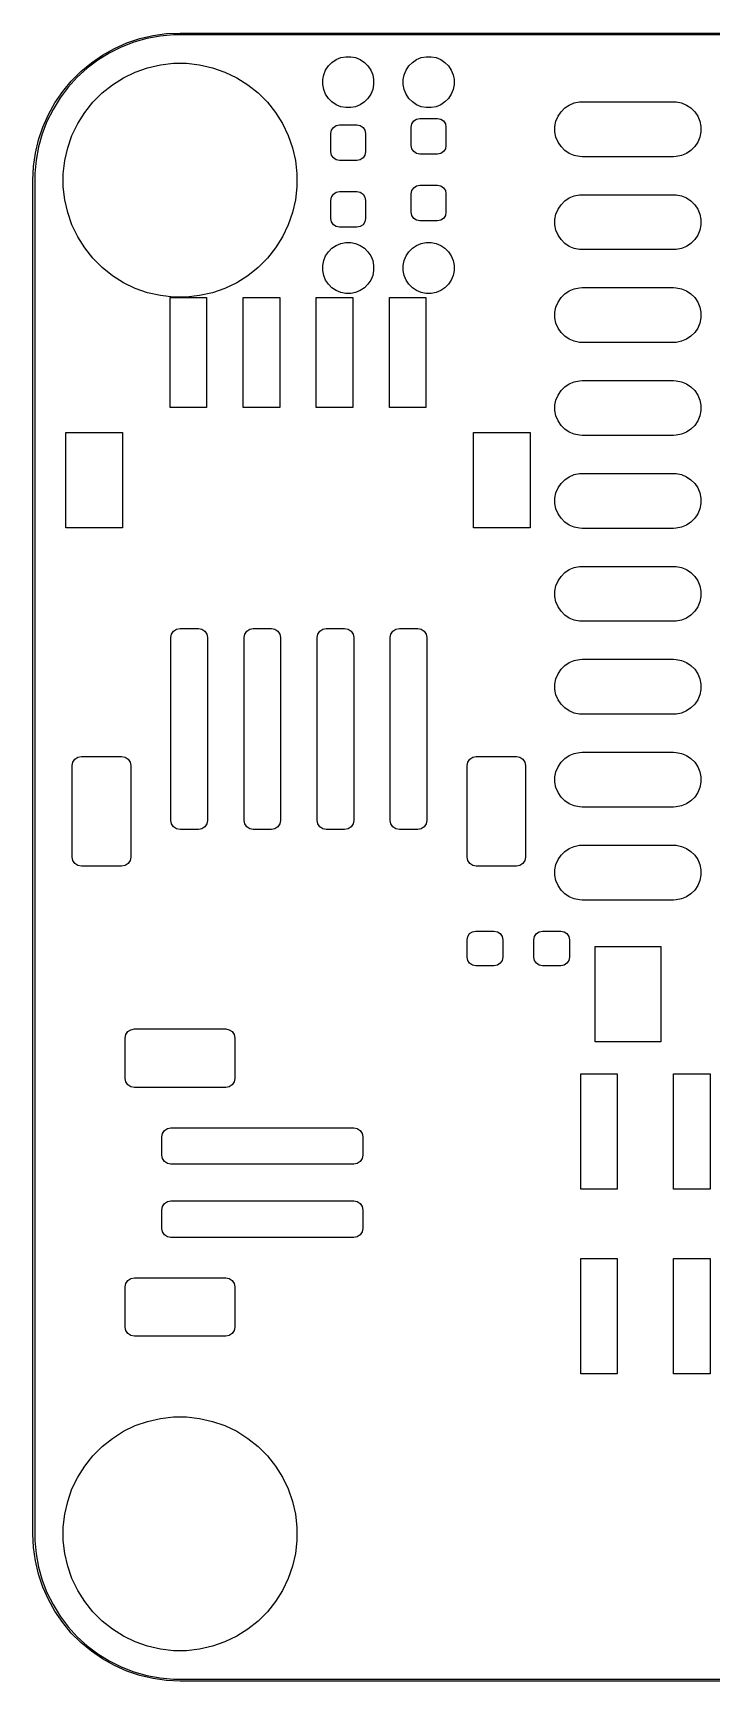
# Model space of a CAD drawing. Header units: inches. Extents: x 0.47 to 2.28, y -2.25 to -0.47.
# Drawn here: x 0.471 to 1.202, y -2.245 to -0.471 of the extents above; entities that cross this region are included whole.
import ezdxf

# ---------------------------------------------------------------- set-up
doc = ezdxf.new("R2010")
doc.units = ezdxf.units.IN
doc.header["$MEASUREMENT"] = 0
doc.layers.add('F.Mask', color=201, linetype='CONTINUOUS', true_color=0xd864ff)

msp = doc.modelspace()

# ---------------------------------------------------------------- linework, layer by layer
at = {"layer": 'F.Mask', "linetype": 'CONTINUOUS'}
for p, q in [((0.5727, -0.4822), (0.5866, -0.4775)), ((0.5941, -0.4774), (0.5801, -0.4814)), ((0.5866, -0.4775), (0.6008, -0.4742)), ((0.6083, -0.4748), (0.5941, -0.4774)), ((0.6008, -0.4742), (0.6153, -0.4721)), ((0.6227, -0.4734), (0.6083, -0.4748)), ((0.6153, -0.4721), (0.6299, -0.4715)), ((0.6299, -0.4734), (0.6227, -0.4734)), ((0.6299, -0.4715), (2.126, -0.4715)), ((2.126, -0.4734), (0.6299, -0.4734)), ((0.5344, -0.5035), (0.5465, -0.4952)), ((0.5537, -0.4931), (0.5414, -0.5007)), ((0.5465, -0.4952), (0.5593, -0.4881)), ((0.5666, -0.4866), (0.5537, -0.4931)), ((0.5593, -0.4881), (0.5727, -0.4822)), ((0.5801, -0.4814), (0.5666, -0.4866)), ((0.5128, -0.5232), (0.5232, -0.5128)), ((0.5298, -0.5094), (0.5191, -0.5191)), ((0.5232, -0.5128), (0.5344, -0.5035)), ((0.5414, -0.5007), (0.5298, -0.5094)), ((0.569, -0.5197), (0.5817, -0.5135)), ((0.5817, -0.5135), (0.595, -0.5089)), ((0.595, -0.5089), (0.6088, -0.5057)), ((0.6088, -0.5057), (0.6229, -0.5041)), ((0.6229, -0.5041), (0.637, -0.5041)), ((0.637, -0.5041), (0.651, -0.5057)), ((0.651, -0.5057), (0.6648, -0.5089)), ((0.6648, -0.5089), (0.6781, -0.5135)), ((0.6781, -0.5135), (0.6909, -0.5197)), ((0.7847, -0.5164), (0.7867, -0.5114)), ((0.7867, -0.5114), (0.7897, -0.5069)), ((0.7897, -0.5069), (0.7935, -0.5031)), ((0.7935, -0.5031), (0.798, -0.5001)), ((0.798, -0.5001), (0.803, -0.498)), ((0.803, -0.498), (0.8083, -0.497)), ((0.8083, -0.497), (0.8137, -0.497)), ((0.8137, -0.497), (0.819, -0.498)), ((0.819, -0.498), (0.824, -0.5001)), ((0.824, -0.5001), (0.8285, -0.5031)), ((0.8285, -0.5031), (0.8323, -0.5069)), ((0.8323, -0.5069), (0.8353, -0.5114)), ((0.8353, -0.5114), (0.8374, -0.5164)), ((0.8713, -0.5164), (0.8733, -0.5114)), ((0.8733, -0.5114), (0.8763, -0.5069)), ((0.8763, -0.5069), (0.8802, -0.5031)), ((0.8802, -0.5031), (0.8846, -0.5001)), ((0.8846, -0.5001), (0.8896, -0.498)), ((0.8896, -0.498), (0.8949, -0.497)), ((0.8949, -0.497), (0.9003, -0.497)), ((0.9003, -0.497), (0.9056, -0.498)), ((0.9056, -0.498), (0.9106, -0.5001)), ((0.9106, -0.5001), (0.9151, -0.5031)), ((0.9151, -0.5031), (0.9189, -0.5069)), ((0.9189, -0.5069), (0.9219, -0.5114)), ((0.9219, -0.5114), (0.924, -0.5164)), ((0.5094, -0.5298), (0.5007, -0.5414)), ((0.5035, -0.5344), (0.5128, -0.5232)), ((0.5191, -0.5191), (0.5094, -0.5298)), ((0.546, -0.536), (0.557, -0.5272)), ((0.557, -0.5272), (0.569, -0.5197)), ((0.6909, -0.5197), (0.7028, -0.5272)), ((0.7028, -0.5272), (0.7139, -0.536)), ((0.7836, -0.5217), (0.7847, -0.5164)), ((0.7836, -0.5271), (0.7836, -0.5217)), ((0.7847, -0.5324), (0.7836, -0.5271)), ((0.8374, -0.5164), (0.8384, -0.5217)), ((0.8384, -0.5271), (0.8374, -0.5324)), ((0.8384, -0.5217), (0.8384, -0.5271)), ((0.8702, -0.5217), (0.8713, -0.5164)), ((0.8702, -0.5271), (0.8702, -0.5217)), ((0.8713, -0.5324), (0.8702, -0.5271)), ((0.924, -0.5164), (0.9251, -0.5217)), ((0.9251, -0.5271), (0.924, -0.5324)), ((0.9251, -0.5217), (0.9251, -0.5271)), ((0.4881, -0.5593), (0.4952, -0.5465)), ((0.5007, -0.5414), (0.4931, -0.5537)), ((0.4952, -0.5465), (0.5035, -0.5344)), ((0.5272, -0.557), (0.536, -0.546)), ((0.536, -0.546), (0.546, -0.536)), ((0.7139, -0.536), (0.7239, -0.546)), ((0.7239, -0.546), (0.7327, -0.557)), ((0.7867, -0.5374), (0.7847, -0.5324)), ((0.7897, -0.5419), (0.7867, -0.5374)), ((0.7935, -0.5457), (0.7897, -0.5419)), ((0.798, -0.5487), (0.7935, -0.5457)), ((0.803, -0.5508), (0.798, -0.5487)), ((0.824, -0.5487), (0.819, -0.5508)), ((0.8285, -0.5457), (0.824, -0.5487)), ((0.8323, -0.5419), (0.8285, -0.5457)), ((0.8353, -0.5374), (0.8323, -0.5419)), ((0.8374, -0.5324), (0.8353, -0.5374)), ((0.8733, -0.5374), (0.8713, -0.5324)), ((0.8763, -0.5419), (0.8733, -0.5374)), ((0.8802, -0.5457), (0.8763, -0.5419)), ((0.8846, -0.5487), (0.8802, -0.5457)), ((0.8896, -0.5508), (0.8846, -0.5487)), ((0.9106, -0.5487), (0.9056, -0.5508)), ((0.9151, -0.5457), (0.9106, -0.5487)), ((0.9189, -0.5419), (0.9151, -0.5457)), ((0.9219, -0.5374), (0.9189, -0.5419)), ((0.924, -0.5324), (0.9219, -0.5374)), ((1.0443, -0.5522), (1.0491, -0.549)), ((1.0491, -0.549), (1.0544, -0.5468)), ((1.0544, -0.5468), (1.0601, -0.5457)), ((1.0601, -0.5457), (1.063, -0.5455)), ((1.063, -0.5455), (1.1614, -0.5455)), ((1.1614, -0.5455), (1.1643, -0.5457)), ((1.1643, -0.5457), (1.17, -0.5468)), ((1.17, -0.5468), (1.1753, -0.549)), ((1.1753, -0.549), (1.1801, -0.5522)), ((0.4866, -0.5666), (0.4814, -0.5801)), ((0.4822, -0.5727), (0.4881, -0.5593)), ((0.4931, -0.5537), (0.4866, -0.5666)), ((0.5197, -0.569), (0.5272, -0.557)), ((0.7327, -0.557), (0.7402, -0.569)), ((0.8083, -0.5518), (0.803, -0.5508)), ((0.8137, -0.5518), (0.8083, -0.5518)), ((0.819, -0.5508), (0.8137, -0.5518)), ((0.8796, -0.5693), (0.8817, -0.5662)), ((0.8817, -0.5662), (0.8847, -0.5642)), ((0.8847, -0.5642), (0.8883, -0.5635)), ((0.8883, -0.5635), (0.907, -0.5635)), ((0.8949, -0.5518), (0.8896, -0.5508)), ((0.9003, -0.5518), (0.8949, -0.5518)), ((0.9056, -0.5508), (0.9003, -0.5518)), ((0.907, -0.5635), (0.9106, -0.5642)), ((0.9106, -0.5642), (0.9136, -0.5662)), ((0.9136, -0.5662), (0.9156, -0.5693)), ((1.0336, -0.5721), (1.0347, -0.5665)), ((1.0347, -0.5665), (1.037, -0.5611)), ((1.037, -0.5611), (1.0402, -0.5563)), ((1.0402, -0.5563), (1.0443, -0.5522)), ((1.1801, -0.5522), (1.1842, -0.5563)), ((1.1842, -0.5563), (1.1875, -0.5611)), ((1.1875, -0.5611), (1.1897, -0.5665)), ((1.1897, -0.5665), (1.1908, -0.5721)), ((0.4814, -0.5801), (0.4774, -0.5941)), ((0.4775, -0.5866), (0.4822, -0.5727)), ((0.5089, -0.595), (0.5135, -0.5817)), ((0.5135, -0.5817), (0.5197, -0.569)), ((0.7402, -0.569), (0.7463, -0.5817)), ((0.7463, -0.5817), (0.751, -0.595)), ((0.7923, -0.5797), (0.793, -0.5761)), ((0.7923, -0.5994), (0.7923, -0.5797)), ((0.793, -0.5761), (0.7951, -0.5731)), ((0.7951, -0.5731), (0.7981, -0.5711)), ((0.7981, -0.5711), (0.8017, -0.5704)), ((0.8017, -0.5704), (0.8204, -0.5704)), ((0.8204, -0.5704), (0.824, -0.5711)), ((0.824, -0.5711), (0.827, -0.5731)), ((0.827, -0.5731), (0.829, -0.5761)), ((0.829, -0.5761), (0.8297, -0.5797)), ((0.8297, -0.5797), (0.8297, -0.5994)), ((0.8789, -0.5728), (0.8796, -0.5693)), ((0.8789, -0.5925), (0.8789, -0.5728)), ((0.9156, -0.5693), (0.9163, -0.5728)), ((0.9163, -0.5728), (0.9163, -0.5925)), ((1.0336, -0.5779), (1.0336, -0.5721)), ((1.0347, -0.5836), (1.0336, -0.5779)), ((1.037, -0.589), (1.0347, -0.5836)), ((1.1897, -0.5836), (1.1875, -0.589)), ((1.1908, -0.5779), (1.1897, -0.5836)), ((1.1908, -0.5721), (1.1908, -0.5779)), ((0.4721, -0.6153), (0.4742, -0.6008)), ((0.4742, -0.6008), (0.4775, -0.5866)), ((0.4774, -0.5941), (0.4748, -0.6083)), ((0.5057, -0.6088), (0.5089, -0.595)), ((0.751, -0.595), (0.7541, -0.6088)), ((0.793, -0.603), (0.7923, -0.5994)), ((0.7951, -0.606), (0.793, -0.603)), ((0.829, -0.603), (0.827, -0.606)), ((0.8297, -0.5994), (0.829, -0.603)), ((0.8796, -0.5961), (0.8789, -0.5925)), ((0.8817, -0.5991), (0.8796, -0.5961)), ((0.8847, -0.6012), (0.8817, -0.5991)), ((0.8883, -0.6019), (0.8847, -0.6012)), ((0.907, -0.6019), (0.8883, -0.6019)), ((0.9106, -0.6012), (0.907, -0.6019)), ((0.9136, -0.5991), (0.9106, -0.6012)), ((0.9156, -0.5961), (0.9136, -0.5991)), ((0.9163, -0.5925), (0.9156, -0.5961)), ((1.0402, -0.5938), (1.037, -0.589)), ((1.0443, -0.5979), (1.0402, -0.5938)), ((1.0491, -0.6011), (1.0443, -0.5979)), ((1.0544, -0.6033), (1.0491, -0.6011)), ((1.1753, -0.6011), (1.17, -0.6033)), ((1.1801, -0.5979), (1.1753, -0.6011)), ((1.1842, -0.5938), (1.1801, -0.5979)), ((1.1875, -0.589), (1.1842, -0.5938)), ((0.4715, -0.6299), (0.4721, -0.6153)), ((0.4748, -0.6083), (0.4734, -0.6227)), ((0.5041, -0.6229), (0.5057, -0.6088)), ((0.7541, -0.6088), (0.7557, -0.6229)), ((0.7981, -0.608), (0.7951, -0.606)), ((0.8017, -0.6088), (0.7981, -0.608)), ((0.8204, -0.6088), (0.8017, -0.6088)), ((0.824, -0.608), (0.8204, -0.6088)), ((0.827, -0.606), (0.824, -0.608)), ((1.0601, -0.6044), (1.0544, -0.6033)), ((1.063, -0.6046), (1.0601, -0.6044)), ((1.1614, -0.6046), (1.063, -0.6046)), ((1.1643, -0.6044), (1.1614, -0.6046)), ((1.17, -0.6033), (1.1643, -0.6044)), ((0.4715, -2.0866), (0.4715, -0.6299)), ((0.4734, -0.6227), (0.4734, -0.6299)), ((0.4734, -0.6299), (0.4734, -2.0866)), ((0.5041, -0.637), (0.5041, -0.6229)), ((0.5057, -0.651), (0.5041, -0.637)), ((0.7557, -0.637), (0.7541, -0.651)), ((0.7557, -0.6229), (0.7557, -0.637)), ((0.8796, -0.6411), (0.8817, -0.6381)), ((0.8817, -0.6381), (0.8847, -0.636)), ((0.8847, -0.636), (0.8883, -0.6353)), ((0.8883, -0.6353), (0.907, -0.6353)), ((0.907, -0.6353), (0.9106, -0.636)), ((0.9106, -0.636), (0.9136, -0.6381)), ((0.9136, -0.6381), (0.9156, -0.6411)), ((0.5089, -0.6648), (0.5057, -0.651)), ((0.7541, -0.651), (0.751, -0.6648)), ((0.7923, -0.6516), (0.793, -0.648)), ((0.7923, -0.6713), (0.7923, -0.6516)), ((0.793, -0.648), (0.7951, -0.645)), ((0.7951, -0.645), (0.7981, -0.6429)), ((0.7981, -0.6429), (0.8017, -0.6422)), ((0.8017, -0.6422), (0.8204, -0.6422)), ((0.8204, -0.6422), (0.824, -0.6429)), ((0.824, -0.6429), (0.827, -0.645)), ((0.827, -0.645), (0.829, -0.648)), ((0.829, -0.648), (0.8297, -0.6516)), ((0.8297, -0.6516), (0.8297, -0.6713)), ((0.8789, -0.6447), (0.8796, -0.6411)), ((0.8789, -0.6644), (0.8789, -0.6447)), ((0.9156, -0.6411), (0.9163, -0.6447)), ((0.9163, -0.6447), (0.9163, -0.6644)), ((1.0402, -0.6563), (1.0443, -0.6522)), ((1.0443, -0.6522), (1.0491, -0.649)), ((1.0491, -0.649), (1.0544, -0.6468)), ((1.0544, -0.6468), (1.0601, -0.6457)), ((1.0601, -0.6457), (1.063, -0.6455)), ((1.063, -0.6455), (1.1614, -0.6455)), ((1.1614, -0.6455), (1.1643, -0.6457)), ((1.1643, -0.6457), (1.17, -0.6468)), ((1.17, -0.6468), (1.1753, -0.649)), ((1.1753, -0.649), (1.1801, -0.6522)), ((1.1801, -0.6522), (1.1842, -0.6563)), ((0.5135, -0.6781), (0.5089, -0.6648)), ((0.751, -0.6648), (0.7463, -0.6781)), ((0.793, -0.6748), (0.7923, -0.6713)), ((0.8297, -0.6713), (0.829, -0.6748)), ((0.8796, -0.6679), (0.8789, -0.6644)), ((0.8817, -0.671), (0.8796, -0.6679)), ((0.8847, -0.673), (0.8817, -0.671)), ((0.8883, -0.6737), (0.8847, -0.673)), ((0.907, -0.6737), (0.8883, -0.6737)), ((0.9106, -0.673), (0.907, -0.6737)), ((0.9136, -0.671), (0.9106, -0.673)), ((0.9156, -0.6679), (0.9136, -0.671)), ((0.9163, -0.6644), (0.9156, -0.6679)), ((1.0336, -0.6721), (1.0347, -0.6665)), ((1.0336, -0.6779), (1.0336, -0.6721)), ((1.0347, -0.6665), (1.037, -0.6611)), ((1.037, -0.6611), (1.0402, -0.6563)), ((1.1842, -0.6563), (1.1875, -0.6611)), ((1.1875, -0.6611), (1.1897, -0.6665)), ((1.1897, -0.6665), (1.1908, -0.6721)), ((1.1908, -0.6721), (1.1908, -0.6779)), ((0.5197, -0.6909), (0.5135, -0.6781)), ((0.5272, -0.7028), (0.5197, -0.6909)), ((0.7402, -0.6909), (0.7327, -0.7028)), ((0.7463, -0.6781), (0.7402, -0.6909)), ((0.7951, -0.6779), (0.793, -0.6748)), ((0.7981, -0.6799), (0.7951, -0.6779)), ((0.8017, -0.6806), (0.7981, -0.6799)), ((0.8204, -0.6806), (0.8017, -0.6806)), ((0.824, -0.6799), (0.8204, -0.6806)), ((0.827, -0.6779), (0.824, -0.6799)), ((0.829, -0.6748), (0.827, -0.6779)), ((1.0347, -0.6836), (1.0336, -0.6779)), ((1.037, -0.689), (1.0347, -0.6836)), ((1.0402, -0.6938), (1.037, -0.689)), ((1.1875, -0.689), (1.1842, -0.6938)), ((1.1897, -0.6836), (1.1875, -0.689)), ((1.1908, -0.6779), (1.1897, -0.6836)), ((0.536, -0.7139), (0.5272, -0.7028)), ((0.7327, -0.7028), (0.7239, -0.7139)), ((0.7867, -0.7114), (0.7897, -0.7069)), ((0.7897, -0.7069), (0.7935, -0.7031)), ((0.7935, -0.7031), (0.798, -0.7001)), ((0.798, -0.7001), (0.803, -0.698)), ((0.803, -0.698), (0.8083, -0.697)), ((0.8083, -0.697), (0.8137, -0.697)), ((0.8137, -0.697), (0.819, -0.698)), ((0.819, -0.698), (0.824, -0.7001)), ((0.824, -0.7001), (0.8285, -0.7031)), ((0.8285, -0.7031), (0.8323, -0.7069)), ((0.8323, -0.7069), (0.8353, -0.7114)), ((0.8733, -0.7114), (0.8763, -0.7069)), ((0.8763, -0.7069), (0.8802, -0.7031)), ((0.8802, -0.7031), (0.8846, -0.7001)), ((0.8846, -0.7001), (0.8896, -0.698)), ((0.8896, -0.698), (0.8949, -0.697)), ((0.8949, -0.697), (0.9003, -0.697)), ((0.9003, -0.697), (0.9056, -0.698)), ((0.9056, -0.698), (0.9106, -0.7001)), ((0.9106, -0.7001), (0.9151, -0.7031)), ((0.9151, -0.7031), (0.9189, -0.7069)), ((0.9189, -0.7069), (0.9219, -0.7114)), ((1.0443, -0.6979), (1.0402, -0.6938)), ((1.0491, -0.7011), (1.0443, -0.6979)), ((1.0544, -0.7033), (1.0491, -0.7011)), ((1.0601, -0.7044), (1.0544, -0.7033)), ((1.063, -0.7046), (1.0601, -0.7044)), ((1.1614, -0.7046), (1.063, -0.7046)), ((1.1643, -0.7044), (1.1614, -0.7046)), ((1.17, -0.7033), (1.1643, -0.7044)), ((1.1753, -0.7011), (1.17, -0.7033)), ((1.1801, -0.6979), (1.1753, -0.7011)), ((1.1842, -0.6938), (1.1801, -0.6979)), ((0.546, -0.7239), (0.536, -0.7139)), ((0.557, -0.7327), (0.546, -0.7239)), ((0.7139, -0.7239), (0.7028, -0.7327)), ((0.7239, -0.7139), (0.7139, -0.7239)), ((0.7836, -0.7217), (0.7847, -0.7164)), ((0.7836, -0.7271), (0.7836, -0.7217)), ((0.7847, -0.7324), (0.7836, -0.7271)), ((0.7847, -0.7164), (0.7867, -0.7114)), ((0.8353, -0.7114), (0.8374, -0.7164)), ((0.8374, -0.7164), (0.8384, -0.7217)), ((0.8384, -0.7271), (0.8374, -0.7324)), ((0.8384, -0.7217), (0.8384, -0.7271)), ((0.8702, -0.7217), (0.8713, -0.7164)), ((0.8702, -0.7271), (0.8702, -0.7217)), ((0.8713, -0.7324), (0.8702, -0.7271)), ((0.8713, -0.7164), (0.8733, -0.7114)), ((0.9219, -0.7114), (0.924, -0.7164)), ((0.924, -0.7164), (0.9251, -0.7217)), ((0.9251, -0.7271), (0.924, -0.7324)), ((0.9251, -0.7217), (0.9251, -0.7271)), ((0.569, -0.7402), (0.557, -0.7327)), ((0.5817, -0.7463), (0.569, -0.7402)), ((0.6909, -0.7402), (0.6781, -0.7463)), ((0.7028, -0.7327), (0.6909, -0.7402)), ((0.7867, -0.7374), (0.7847, -0.7324)), ((0.7897, -0.7419), (0.7867, -0.7374)), ((0.7935, -0.7457), (0.7897, -0.7419)), ((0.8323, -0.7419), (0.8285, -0.7457)), ((0.8353, -0.7374), (0.8323, -0.7419)), ((0.8374, -0.7324), (0.8353, -0.7374)), ((0.8733, -0.7374), (0.8713, -0.7324)), ((0.8763, -0.7419), (0.8733, -0.7374)), ((0.8802, -0.7457), (0.8763, -0.7419)), ((0.9189, -0.7419), (0.9151, -0.7457)), ((0.9219, -0.7374), (0.9189, -0.7419)), ((0.924, -0.7324), (0.9219, -0.7374)), ((0.595, -0.751), (0.5817, -0.7463)), ((0.6088, -0.7541), (0.595, -0.751)), ((0.6229, -0.7557), (0.6088, -0.7541)), ((0.6191, -0.8744), (0.6191, -0.7563)), ((0.6191, -0.7563), (0.6585, -0.7563)), ((0.637, -0.7557), (0.6229, -0.7557)), ((0.651, -0.7541), (0.637, -0.7557)), ((0.6648, -0.751), (0.651, -0.7541)), ((0.6585, -0.7563), (0.6585, -0.8744)), ((0.6781, -0.7463), (0.6648, -0.751)), ((0.6978, -0.8744), (0.6978, -0.7563)), ((0.6978, -0.7563), (0.7372, -0.7563)), ((0.7372, -0.7563), (0.7372, -0.8744)), ((0.7766, -0.8744), (0.7766, -0.7563)), ((0.7766, -0.7563), (0.8159, -0.7563)), ((0.798, -0.7487), (0.7935, -0.7457)), ((0.803, -0.7508), (0.798, -0.7487)), ((0.8083, -0.7518), (0.803, -0.7508)), ((0.8137, -0.7518), (0.8083, -0.7518)), ((0.819, -0.7508), (0.8137, -0.7518)), ((0.8159, -0.7563), (0.8159, -0.8744)), ((0.824, -0.7487), (0.819, -0.7508)), ((0.8285, -0.7457), (0.824, -0.7487)), ((0.8553, -0.8744), (0.8553, -0.7563)), ((0.8553, -0.7563), (0.8947, -0.7563)), ((0.8846, -0.7487), (0.8802, -0.7457)), ((0.8896, -0.7508), (0.8846, -0.7487)), ((0.8949, -0.7518), (0.8896, -0.7508)), ((0.8947, -0.7563), (0.8947, -0.8744)), ((0.9003, -0.7518), (0.8949, -0.7518)), ((0.9056, -0.7508), (0.9003, -0.7518)), ((0.9106, -0.7487), (0.9056, -0.7508)), ((0.9151, -0.7457), (0.9106, -0.7487)), ((1.0347, -0.7665), (1.037, -0.7611)), ((1.037, -0.7611), (1.0402, -0.7563)), ((1.0402, -0.7563), (1.0443, -0.7522)), ((1.0443, -0.7522), (1.0491, -0.749)), ((1.0491, -0.749), (1.0544, -0.7468)), ((1.0544, -0.7468), (1.0601, -0.7457)), ((1.0601, -0.7457), (1.063, -0.7455)), ((1.063, -0.7455), (1.1614, -0.7455)), ((1.1614, -0.7455), (1.1643, -0.7457)), ((1.1643, -0.7457), (1.17, -0.7468)), ((1.17, -0.7468), (1.1753, -0.749)), ((1.1753, -0.749), (1.1801, -0.7522)), ((1.1801, -0.7522), (1.1842, -0.7563)), ((1.1842, -0.7563), (1.1875, -0.7611)), ((1.1875, -0.7611), (1.1897, -0.7665)), ((1.0336, -0.7721), (1.0347, -0.7665)), ((1.0336, -0.7779), (1.0336, -0.7721)), ((1.0347, -0.7836), (1.0336, -0.7779)), ((1.1897, -0.7665), (1.1908, -0.7721)), ((1.1908, -0.7779), (1.1897, -0.7836)), ((1.1908, -0.7721), (1.1908, -0.7779)), ((1.037, -0.789), (1.0347, -0.7836)), ((1.0402, -0.7938), (1.037, -0.789)), ((1.0443, -0.7979), (1.0402, -0.7938)), ((1.0491, -0.8011), (1.0443, -0.7979)), ((1.1801, -0.7979), (1.1753, -0.8011)), ((1.1842, -0.7938), (1.1801, -0.7979)), ((1.1875, -0.789), (1.1842, -0.7938)), ((1.1897, -0.7836), (1.1875, -0.789)), ((1.0544, -0.8033), (1.0491, -0.8011)), ((1.0601, -0.8044), (1.0544, -0.8033)), ((1.063, -0.8046), (1.0601, -0.8044)), ((1.1614, -0.8046), (1.063, -0.8046)), ((1.1643, -0.8044), (1.1614, -0.8046)), ((1.17, -0.8033), (1.1643, -0.8044)), ((1.1753, -0.8011), (1.17, -0.8033)), ((1.0443, -0.8522), (1.0491, -0.849)), ((1.0491, -0.849), (1.0544, -0.8468)), ((1.0544, -0.8468), (1.0601, -0.8457)), ((1.0601, -0.8457), (1.063, -0.8455)), ((1.063, -0.8455), (1.1614, -0.8455)), ((1.1614, -0.8455), (1.1643, -0.8457)), ((1.1643, -0.8457), (1.17, -0.8468)), ((1.17, -0.8468), (1.1753, -0.849)), ((1.1753, -0.849), (1.1801, -0.8522)), ((1.0336, -0.8721), (1.0347, -0.8665)), ((1.0347, -0.8665), (1.037, -0.8611)), ((1.037, -0.8611), (1.0402, -0.8563)), ((1.0402, -0.8563), (1.0443, -0.8522)), ((1.1801, -0.8522), (1.1842, -0.8563)), ((1.1842, -0.8563), (1.1875, -0.8611)), ((1.1875, -0.8611), (1.1897, -0.8665)), ((1.1897, -0.8665), (1.1908, -0.8721)), ((0.6585, -0.8744), (0.6191, -0.8744)), ((0.7372, -0.8744), (0.6978, -0.8744)), ((0.8159, -0.8744), (0.7766, -0.8744)), ((0.8947, -0.8744), (0.8553, -0.8744)), ((1.0336, -0.8779), (1.0336, -0.8721)), ((1.0347, -0.8836), (1.0336, -0.8779)), ((1.037, -0.889), (1.0347, -0.8836)), ((1.1897, -0.8836), (1.1875, -0.889)), ((1.1908, -0.8779), (1.1897, -0.8836)), ((1.1908, -0.8721), (1.1908, -0.8779)), ((0.5069, -1.0039), (0.5069, -0.9016)), ((0.5069, -0.9016), (0.5679, -0.9016)), ((0.5679, -0.9016), (0.5679, -1.0039)), ((0.9459, -1.0039), (0.9459, -0.9016)), ((0.9459, -0.9016), (1.0069, -0.9016)), ((1.0069, -0.9016), (1.0069, -1.0039)), ((1.0402, -0.8938), (1.037, -0.889)), ((1.0443, -0.8979), (1.0402, -0.8938)), ((1.0491, -0.9011), (1.0443, -0.8979)), ((1.0544, -0.9033), (1.0491, -0.9011)), ((1.0601, -0.9044), (1.0544, -0.9033)), ((1.063, -0.9046), (1.0601, -0.9044)), ((1.1643, -0.9044), (1.1614, -0.9046)), ((1.17, -0.9033), (1.1643, -0.9044)), ((1.1753, -0.9011), (1.17, -0.9033)), ((1.1801, -0.8979), (1.1753, -0.9011)), ((1.1842, -0.8938), (1.1801, -0.8979)), ((1.1875, -0.889), (1.1842, -0.8938)), ((1.1614, -0.9046), (1.063, -0.9046)), ((1.037, -0.9611), (1.0402, -0.9563)), ((1.0402, -0.9563), (1.0443, -0.9522)), ((1.0443, -0.9522), (1.0491, -0.949)), ((1.0491, -0.949), (1.0544, -0.9468)), ((1.0544, -0.9468), (1.0601, -0.9457)), ((1.0601, -0.9457), (1.063, -0.9455)), ((1.063, -0.9455), (1.1614, -0.9455)), ((1.1614, -0.9455), (1.1643, -0.9457)), ((1.1643, -0.9457), (1.17, -0.9468)), ((1.17, -0.9468), (1.1753, -0.949)), ((1.1753, -0.949), (1.1801, -0.9522)), ((1.1801, -0.9522), (1.1842, -0.9563)), ((1.1842, -0.9563), (1.1875, -0.9611)), ((1.0336, -0.9721), (1.0347, -0.9665)), ((1.0336, -0.9779), (1.0336, -0.9721)), ((1.0347, -0.9665), (1.037, -0.9611)), ((1.1875, -0.9611), (1.1897, -0.9665)), ((1.1897, -0.9665), (1.1908, -0.9721)), ((1.1908, -0.9721), (1.1908, -0.9779)), ((1.0347, -0.9836), (1.0336, -0.9779)), ((1.037, -0.989), (1.0347, -0.9836)), ((1.0402, -0.9938), (1.037, -0.989)), ((1.1875, -0.989), (1.1842, -0.9938)), ((1.1897, -0.9836), (1.1875, -0.989)), ((1.1908, -0.9779), (1.1897, -0.9836)), ((0.5679, -1.0039), (0.5069, -1.0039)), ((1.0069, -1.0039), (0.9459, -1.0039)), ((1.0443, -0.9979), (1.0402, -0.9938)), ((1.0491, -1.0011), (1.0443, -0.9979)), ((1.0544, -1.0033), (1.0491, -1.0011)), ((1.0601, -1.0044), (1.0544, -1.0033)), ((1.063, -1.0046), (1.0601, -1.0044)), ((1.1614, -1.0046), (1.063, -1.0046)), ((1.1643, -1.0044), (1.1614, -1.0046)), ((1.17, -1.0033), (1.1643, -1.0044)), ((1.1753, -1.0011), (1.17, -1.0033)), ((1.1801, -0.9979), (1.1753, -1.0011)), ((1.1842, -0.9938), (1.1801, -0.9979)), ((1.0544, -1.0468), (1.0601, -1.0457)), ((1.0601, -1.0457), (1.063, -1.0455)), ((1.063, -1.0455), (1.1614, -1.0455)), ((1.1614, -1.0455), (1.1643, -1.0457)), ((1.1643, -1.0457), (1.17, -1.0468)), ((1.0347, -1.0665), (1.037, -1.0611)), ((1.037, -1.0611), (1.0402, -1.0563)), ((1.0402, -1.0563), (1.0443, -1.0522)), ((1.0443, -1.0522), (1.0491, -1.049)), ((1.0491, -1.049), (1.0544, -1.0468)), ((1.17, -1.0468), (1.1753, -1.049)), ((1.1753, -1.049), (1.1801, -1.0522)), ((1.1801, -1.0522), (1.1842, -1.0563)), ((1.1842, -1.0563), (1.1875, -1.0611)), ((1.1875, -1.0611), (1.1897, -1.0665)), ((1.0336, -1.0721), (1.0347, -1.0665)), ((1.0336, -1.0779), (1.0336, -1.0721)), ((1.0347, -1.0836), (1.0336, -1.0779)), ((1.1897, -1.0665), (1.1908, -1.0721)), ((1.1908, -1.0779), (1.1897, -1.0836)), ((1.1908, -1.0721), (1.1908, -1.0779)), ((1.037, -1.089), (1.0347, -1.0836)), ((1.0402, -1.0938), (1.037, -1.089)), ((1.0443, -1.0979), (1.0402, -1.0938)), ((1.0491, -1.1011), (1.0443, -1.0979)), ((1.1801, -1.0979), (1.1753, -1.1011)), ((1.1842, -1.0938), (1.1801, -1.0979)), ((1.1875, -1.089), (1.1842, -1.0938)), ((1.1897, -1.0836), (1.1875, -1.089)), ((0.6208, -1.1183), (0.623, -1.1151)), ((0.623, -1.1151), (0.6262, -1.113)), ((0.6262, -1.113), (0.6299, -1.1122)), ((0.6299, -1.1122), (0.6496, -1.1122)), ((0.6496, -1.1122), (0.6534, -1.113)), ((0.6534, -1.113), (0.6566, -1.1151)), ((0.6566, -1.1151), (0.6587, -1.1183)), ((0.6996, -1.1183), (0.7017, -1.1151)), ((0.7017, -1.1151), (0.7049, -1.113)), ((0.7049, -1.113), (0.7087, -1.1122)), ((0.7087, -1.1122), (0.7283, -1.1122)), ((0.7283, -1.1122), (0.7321, -1.113)), ((0.7321, -1.113), (0.7353, -1.1151)), ((0.7353, -1.1151), (0.7374, -1.1183)), ((0.7783, -1.1183), (0.7804, -1.1151)), ((0.7804, -1.1151), (0.7836, -1.113)), ((0.7836, -1.113), (0.7874, -1.1122)), ((0.7874, -1.1122), (0.8071, -1.1122)), ((0.8071, -1.1122), (0.8109, -1.113)), ((0.8109, -1.113), (0.814, -1.1151)), ((0.814, -1.1151), (0.8162, -1.1183)), ((0.857, -1.1183), (0.8592, -1.1151)), ((0.8592, -1.1151), (0.8624, -1.113)), ((0.8624, -1.113), (0.8661, -1.1122)), ((0.8661, -1.1122), (0.8858, -1.1122)), ((0.8858, -1.1122), (0.8896, -1.113)), ((0.8896, -1.113), (0.8928, -1.1151)), ((0.8928, -1.1151), (0.8949, -1.1183)), ((1.0544, -1.1033), (1.0491, -1.1011)), ((1.0601, -1.1044), (1.0544, -1.1033)), ((1.063, -1.1046), (1.0601, -1.1044)), ((1.1614, -1.1046), (1.063, -1.1046)), ((1.1643, -1.1044), (1.1614, -1.1046)), ((1.17, -1.1033), (1.1643, -1.1044)), ((1.1753, -1.1011), (1.17, -1.1033)), ((0.6201, -1.122), (0.6208, -1.1183)), ((0.6201, -1.3189), (0.6201, -1.122)), ((0.6587, -1.1183), (0.6594, -1.122)), ((0.6594, -1.122), (0.6594, -1.3189)), ((0.6988, -1.122), (0.6996, -1.1183)), ((0.6988, -1.3189), (0.6988, -1.122)), ((0.7374, -1.1183), (0.7382, -1.122)), ((0.7382, -1.122), (0.7382, -1.3189)), ((0.7776, -1.122), (0.7783, -1.1183)), ((0.7776, -1.3189), (0.7776, -1.122)), ((0.8162, -1.1183), (0.8169, -1.122)), ((0.8169, -1.122), (0.8169, -1.3189)), ((0.8563, -1.122), (0.857, -1.1183)), ((0.8563, -1.3189), (0.8563, -1.122)), ((0.8949, -1.1183), (0.8957, -1.122)), ((0.8957, -1.122), (0.8957, -1.3189)), ((1.0402, -1.1563), (1.0443, -1.1522)), ((1.0443, -1.1522), (1.0491, -1.149)), ((1.0491, -1.149), (1.0544, -1.1468)), ((1.0544, -1.1468), (1.0601, -1.1457)), ((1.0601, -1.1457), (1.063, -1.1455)), ((1.063, -1.1455), (1.1614, -1.1455)), ((1.1614, -1.1455), (1.1643, -1.1457)), ((1.1643, -1.1457), (1.17, -1.1468)), ((1.17, -1.1468), (1.1753, -1.149)), ((1.1753, -1.149), (1.1801, -1.1522)), ((1.1801, -1.1522), (1.1842, -1.1563)), ((1.0336, -1.1721), (1.0347, -1.1665)), ((1.0347, -1.1665), (1.037, -1.1611)), ((1.037, -1.1611), (1.0402, -1.1563)), ((1.1842, -1.1563), (1.1875, -1.1611)), ((1.1875, -1.1611), (1.1897, -1.1665)), ((1.1897, -1.1665), (1.1908, -1.1721)), ((1.0336, -1.1779), (1.0336, -1.1721)), ((1.0347, -1.1836), (1.0336, -1.1779)), ((1.037, -1.189), (1.0347, -1.1836)), ((1.1897, -1.1836), (1.1875, -1.189)), ((1.1908, -1.1779), (1.1897, -1.1836)), ((1.1908, -1.1721), (1.1908, -1.1779)), ((1.0402, -1.1938), (1.037, -1.189)), ((1.0443, -1.1979), (1.0402, -1.1938)), ((1.0491, -1.2011), (1.0443, -1.1979)), ((1.0544, -1.2033), (1.0491, -1.2011)), ((1.0601, -1.2044), (1.0544, -1.2033)), ((1.063, -1.2046), (1.0601, -1.2044)), ((1.1614, -1.2046), (1.063, -1.2046)), ((1.1643, -1.2044), (1.1614, -1.2046)), ((1.17, -1.2033), (1.1643, -1.2044)), ((1.1753, -1.2011), (1.17, -1.2033)), ((1.1801, -1.1979), (1.1753, -1.2011)), ((1.1842, -1.1938), (1.1801, -1.1979)), ((1.1875, -1.189), (1.1842, -1.1938)), ((0.5138, -1.2598), (0.5145, -1.2561)), ((0.5145, -1.2561), (0.5167, -1.2529)), ((0.5167, -1.2529), (0.5199, -1.2507)), ((0.5199, -1.2507), (0.5236, -1.25)), ((0.5236, -1.25), (0.5669, -1.25)), ((0.5669, -1.25), (0.5707, -1.2507)), ((0.5707, -1.2507), (0.5739, -1.2529)), ((0.5739, -1.2529), (0.576, -1.2561)), ((0.576, -1.2561), (0.5768, -1.2598)), ((0.939, -1.2598), (0.9397, -1.2561)), ((0.9397, -1.2561), (0.9419, -1.2529)), ((0.9419, -1.2529), (0.9451, -1.2507)), ((0.9451, -1.2507), (0.9488, -1.25)), ((0.9488, -1.25), (0.9921, -1.25)), ((0.9921, -1.25), (0.9959, -1.2507)), ((0.9959, -1.2507), (0.9991, -1.2529)), ((0.9991, -1.2529), (1.0012, -1.2561)), ((1.0012, -1.2561), (1.002, -1.2598)), ((1.037, -1.2611), (1.0402, -1.2563)), ((1.0402, -1.2563), (1.0443, -1.2522)), ((1.0443, -1.2522), (1.0491, -1.249)), ((1.0491, -1.249), (1.0544, -1.2468)), ((1.0544, -1.2468), (1.0601, -1.2457)), ((1.0601, -1.2457), (1.063, -1.2455)), ((1.063, -1.2455), (1.1614, -1.2455)), ((1.1614, -1.2455), (1.1643, -1.2457)), ((1.1643, -1.2457), (1.17, -1.2468)), ((1.17, -1.2468), (1.1753, -1.249)), ((1.1753, -1.249), (1.1801, -1.2522)), ((1.1801, -1.2522), (1.1842, -1.2563)), ((1.1842, -1.2563), (1.1875, -1.2611)), ((0.5138, -1.3583), (0.5138, -1.2598)), ((0.5768, -1.2598), (0.5768, -1.3583)), ((0.939, -1.3583), (0.939, -1.2598)), ((1.002, -1.2598), (1.002, -1.3583)), ((1.0336, -1.2721), (1.0347, -1.2665)), ((1.0336, -1.2779), (1.0336, -1.2721)), ((1.0347, -1.2665), (1.037, -1.2611)), ((1.1875, -1.2611), (1.1897, -1.2665)), ((1.1897, -1.2665), (1.1908, -1.2721)), ((1.1908, -1.2721), (1.1908, -1.2779)), ((1.0347, -1.2836), (1.0336, -1.2779)), ((1.037, -1.289), (1.0347, -1.2836)), ((1.0402, -1.2938), (1.037, -1.289)), ((1.0443, -1.2979), (1.0402, -1.2938)), ((1.1842, -1.2938), (1.1801, -1.2979)), ((1.1875, -1.289), (1.1842, -1.2938)), ((1.1897, -1.2836), (1.1875, -1.289)), ((1.1908, -1.2779), (1.1897, -1.2836)), ((1.0491, -1.3011), (1.0443, -1.2979)), ((1.0544, -1.3033), (1.0491, -1.3011)), ((1.0601, -1.3044), (1.0544, -1.3033)), ((1.063, -1.3046), (1.0601, -1.3044)), ((1.1614, -1.3046), (1.063, -1.3046)), ((1.1643, -1.3044), (1.1614, -1.3046)), ((1.17, -1.3033), (1.1643, -1.3044)), ((1.1753, -1.3011), (1.17, -1.3033)), ((1.1801, -1.2979), (1.1753, -1.3011)), ((0.6208, -1.3227), (0.6201, -1.3189)), ((0.623, -1.3259), (0.6208, -1.3227)), ((0.6262, -1.328), (0.623, -1.3259)), ((0.6299, -1.3287), (0.6262, -1.328)), ((0.6496, -1.3287), (0.6299, -1.3287)), ((0.6534, -1.328), (0.6496, -1.3287)), ((0.6566, -1.3259), (0.6534, -1.328)), ((0.6587, -1.3227), (0.6566, -1.3259)), ((0.6594, -1.3189), (0.6587, -1.3227)), ((0.6996, -1.3227), (0.6988, -1.3189)), ((0.7017, -1.3259), (0.6996, -1.3227)), ((0.7049, -1.328), (0.7017, -1.3259)), ((0.7087, -1.3287), (0.7049, -1.328)), ((0.7283, -1.3287), (0.7087, -1.3287)), ((0.7321, -1.328), (0.7283, -1.3287)), ((0.7353, -1.3259), (0.7321, -1.328)), ((0.7374, -1.3227), (0.7353, -1.3259)), ((0.7382, -1.3189), (0.7374, -1.3227)), ((0.7783, -1.3227), (0.7776, -1.3189)), ((0.7804, -1.3259), (0.7783, -1.3227)), ((0.7836, -1.328), (0.7804, -1.3259)), ((0.7874, -1.3287), (0.7836, -1.328)), ((0.8071, -1.3287), (0.7874, -1.3287)), ((0.8109, -1.328), (0.8071, -1.3287)), ((0.814, -1.3259), (0.8109, -1.328)), ((0.8162, -1.3227), (0.814, -1.3259)), ((0.8169, -1.3189), (0.8162, -1.3227)), ((0.857, -1.3227), (0.8563, -1.3189)), ((0.8592, -1.3259), (0.857, -1.3227)), ((0.8624, -1.328), (0.8592, -1.3259)), ((0.8661, -1.3287), (0.8624, -1.328)), ((0.8858, -1.3287), (0.8661, -1.3287)), ((0.8896, -1.328), (0.8858, -1.3287)), ((0.8928, -1.3259), (0.8896, -1.328)), ((0.8949, -1.3227), (0.8928, -1.3259)), ((0.8957, -1.3189), (0.8949, -1.3227)), ((1.0491, -1.349), (1.0544, -1.3468)), ((1.0544, -1.3468), (1.0601, -1.3457)), ((1.0601, -1.3457), (1.063, -1.3455)), ((1.063, -1.3455), (1.1614, -1.3455)), ((1.1614, -1.3455), (1.1643, -1.3457)), ((1.1643, -1.3457), (1.17, -1.3468)), ((1.17, -1.3468), (1.1753, -1.349)), ((0.5145, -1.362), (0.5138, -1.3583)), ((0.5167, -1.3652), (0.5145, -1.362)), ((0.5199, -1.3674), (0.5167, -1.3652)), ((0.5739, -1.3652), (0.5707, -1.3674)), ((0.576, -1.362), (0.5739, -1.3652)), ((0.5768, -1.3583), (0.576, -1.362)), ((0.9397, -1.362), (0.939, -1.3583)), ((0.9419, -1.3652), (0.9397, -1.362)), ((0.9451, -1.3674), (0.9419, -1.3652)), ((0.9991, -1.3652), (0.9959, -1.3674)), ((1.0012, -1.362), (0.9991, -1.3652)), ((1.002, -1.3583), (1.0012, -1.362)), ((1.0347, -1.3665), (1.037, -1.3611)), ((1.037, -1.3611), (1.0402, -1.3563)), ((1.0402, -1.3563), (1.0443, -1.3522)), ((1.0443, -1.3522), (1.0491, -1.349)), ((1.1753, -1.349), (1.1801, -1.3522)), ((1.1801, -1.3522), (1.1842, -1.3563)), ((1.1842, -1.3563), (1.1875, -1.3611)), ((1.1875, -1.3611), (1.1897, -1.3665)), ((0.5236, -1.3681), (0.5199, -1.3674)), ((0.5669, -1.3681), (0.5236, -1.3681)), ((0.5707, -1.3674), (0.5669, -1.3681)), ((0.9488, -1.3681), (0.9451, -1.3674)), ((0.9921, -1.3681), (0.9488, -1.3681)), ((0.9959, -1.3674), (0.9921, -1.3681)), ((1.0336, -1.3721), (1.0347, -1.3665)), ((1.0336, -1.3779), (1.0336, -1.3721)), ((1.0347, -1.3836), (1.0336, -1.3779)), ((1.1897, -1.3665), (1.1908, -1.3721)), ((1.1908, -1.3779), (1.1897, -1.3836)), ((1.1908, -1.3721), (1.1908, -1.3779)), ((1.037, -1.389), (1.0347, -1.3836)), ((1.0402, -1.3938), (1.037, -1.389)), ((1.0443, -1.3979), (1.0402, -1.3938)), ((1.0491, -1.4011), (1.0443, -1.3979)), ((1.0544, -1.4033), (1.0491, -1.4011)), ((1.1753, -1.4011), (1.17, -1.4033)), ((1.1801, -1.3979), (1.1753, -1.4011)), ((1.1842, -1.3938), (1.1801, -1.3979)), ((1.1875, -1.389), (1.1842, -1.3938)), ((1.1897, -1.3836), (1.1875, -1.389)), ((1.0601, -1.4044), (1.0544, -1.4033)), ((1.063, -1.4046), (1.0601, -1.4044)), ((1.1614, -1.4046), (1.063, -1.4046)), ((1.1643, -1.4044), (1.1614, -1.4046)), ((1.17, -1.4033), (1.1643, -1.4044)), ((0.939, -1.4473), (0.9397, -1.4438)), ((0.939, -1.466), (0.939, -1.4473)), ((0.9397, -1.4438), (0.9417, -1.4407)), ((0.9417, -1.4407), (0.9447, -1.4387)), ((0.9447, -1.4387), (0.9483, -1.438)), ((0.9483, -1.438), (0.968, -1.438)), ((0.968, -1.438), (0.9716, -1.4387)), ((0.9716, -1.4387), (0.9746, -1.4407)), ((0.9746, -1.4407), (0.9767, -1.4438)), ((0.9767, -1.4438), (0.9774, -1.4473)), ((0.9774, -1.4473), (0.9774, -1.466)), ((1.0108, -1.4473), (1.0115, -1.4438)), ((1.0108, -1.466), (1.0108, -1.4473)), ((1.0115, -1.4438), (1.0136, -1.4407)), ((1.0136, -1.4407), (1.0166, -1.4387)), ((1.0166, -1.4387), (1.0202, -1.438)), ((1.0202, -1.438), (1.0399, -1.438)), ((1.0399, -1.438), (1.0434, -1.4387)), ((1.0434, -1.4387), (1.0465, -1.4407)), ((1.0465, -1.4407), (1.0485, -1.4438)), ((1.0485, -1.4438), (1.0492, -1.4473)), ((1.0492, -1.4473), (1.0492, -1.466)), ((0.9397, -1.4696), (0.939, -1.466)), ((0.9417, -1.4727), (0.9397, -1.4696)), ((0.9767, -1.4696), (0.9746, -1.4727)), ((0.9774, -1.466), (0.9767, -1.4696)), ((1.0115, -1.4696), (1.0108, -1.466)), ((1.0136, -1.4727), (1.0115, -1.4696)), ((1.0485, -1.4696), (1.0465, -1.4727)), ((1.0492, -1.466), (1.0485, -1.4696)), ((1.0768, -1.5571), (1.0768, -1.4547)), ((1.0768, -1.4547), (1.1476, -1.4547)), ((1.1476, -1.4547), (1.1476, -1.5571)), ((0.9447, -1.4747), (0.9417, -1.4727)), ((0.9483, -1.4754), (0.9447, -1.4747)), ((0.968, -1.4754), (0.9483, -1.4754)), ((0.9716, -1.4747), (0.968, -1.4754)), ((0.9746, -1.4727), (0.9716, -1.4747)), ((1.0166, -1.4747), (1.0136, -1.4727)), ((1.0202, -1.4754), (1.0166, -1.4747)), ((1.0399, -1.4754), (1.0202, -1.4754)), ((1.0434, -1.4747), (1.0399, -1.4754)), ((1.0465, -1.4727), (1.0434, -1.4747)), ((0.5709, -1.5531), (0.5716, -1.5494)), ((0.5709, -1.5965), (0.5709, -1.5531)), ((0.5716, -1.5494), (0.5737, -1.5462)), ((0.5737, -1.5462), (0.5769, -1.5441)), ((0.5769, -1.5441), (0.5807, -1.5433)), ((0.5807, -1.5433), (0.6791, -1.5433)), ((0.6791, -1.5433), (0.6829, -1.5441)), ((0.6829, -1.5441), (0.6861, -1.5462)), ((0.6861, -1.5462), (0.6882, -1.5494)), ((0.6882, -1.5494), (0.689, -1.5531)), ((0.689, -1.5531), (0.689, -1.5965)), ((1.1476, -1.5571), (1.0768, -1.5571)), ((1.0614, -1.7156), (1.0614, -1.5915)), ((1.0614, -1.5915), (1.1008, -1.5915)), ((1.1008, -1.5915), (1.1008, -1.7156)), ((1.1614, -1.7156), (1.1614, -1.5915)), ((1.1614, -1.5915), (1.2008, -1.5915)), ((1.2008, -1.5915), (1.2008, -1.7156)), ((0.5716, -1.6002), (0.5709, -1.5965)), ((0.5737, -1.6034), (0.5716, -1.6002)), ((0.5769, -1.6056), (0.5737, -1.6034)), ((0.5807, -1.6063), (0.5769, -1.6056)), ((0.6791, -1.6063), (0.5807, -1.6063)), ((0.6829, -1.6056), (0.6791, -1.6063)), ((0.6861, -1.6034), (0.6829, -1.6056)), ((0.6882, -1.6002), (0.6861, -1.6034)), ((0.689, -1.5965), (0.6882, -1.6002)), ((0.6102, -1.6594), (0.611, -1.6557)), ((0.6102, -1.6791), (0.6102, -1.6594)), ((0.611, -1.6557), (0.6131, -1.6525)), ((0.6131, -1.6525), (0.6163, -1.6504)), ((0.6163, -1.6504), (0.6201, -1.6496)), ((0.6201, -1.6496), (0.8169, -1.6496)), ((0.8169, -1.6496), (0.8207, -1.6504)), ((0.8207, -1.6504), (0.8239, -1.6525)), ((0.8239, -1.6525), (0.826, -1.6557)), ((0.826, -1.6557), (0.8268, -1.6594)), ((0.8268, -1.6594), (0.8268, -1.6791)), ((0.611, -1.6829), (0.6102, -1.6791)), ((0.6131, -1.6861), (0.611, -1.6829)), ((0.826, -1.6829), (0.8239, -1.6861)), ((0.8268, -1.6791), (0.826, -1.6829)), ((0.6163, -1.6882), (0.6131, -1.6861)), ((0.6201, -1.689), (0.6163, -1.6882)), ((0.8169, -1.689), (0.6201, -1.689)), ((0.8207, -1.6882), (0.8169, -1.689)), ((0.8239, -1.6861), (0.8207, -1.6882)), ((1.1008, -1.7156), (1.0614, -1.7156)), ((1.2008, -1.7156), (1.1614, -1.7156)), ((0.6102, -1.7382), (0.611, -1.7344)), ((0.611, -1.7344), (0.6131, -1.7312)), ((0.6131, -1.7312), (0.6163, -1.7291)), ((0.6163, -1.7291), (0.6201, -1.7283)), ((0.6201, -1.7283), (0.8169, -1.7283)), ((0.8169, -1.7283), (0.8207, -1.7291)), ((0.8207, -1.7291), (0.8239, -1.7312)), ((0.8239, -1.7312), (0.826, -1.7344)), ((0.826, -1.7344), (0.8268, -1.7382)), ((0.6102, -1.7579), (0.6102, -1.7382)), ((0.8268, -1.7382), (0.8268, -1.7579)), ((0.611, -1.7616), (0.6102, -1.7579)), ((0.6131, -1.7648), (0.611, -1.7616)), ((0.6163, -1.767), (0.6131, -1.7648)), ((0.6201, -1.7677), (0.6163, -1.767)), ((0.8169, -1.7677), (0.6201, -1.7677)), ((0.8207, -1.767), (0.8169, -1.7677)), ((0.8239, -1.7648), (0.8207, -1.767)), ((0.826, -1.7616), (0.8239, -1.7648)), ((0.8268, -1.7579), (0.826, -1.7616)), ((1.0614, -1.9144), (1.0614, -1.7904)), ((1.0614, -1.7904), (1.1008, -1.7904)), ((1.1008, -1.7904), (1.1008, -1.9144)), ((1.1614, -1.9144), (1.1614, -1.7904)), ((1.1614, -1.7904), (1.2008, -1.7904)), ((1.2008, -1.7904), (1.2008, -1.9144)), ((0.5709, -1.8209), (0.5716, -1.8171)), ((0.5709, -1.8642), (0.5709, -1.8209)), ((0.5716, -1.8171), (0.5737, -1.8139)), ((0.5737, -1.8139), (0.5769, -1.8118)), ((0.5769, -1.8118), (0.5807, -1.811)), ((0.5807, -1.811), (0.6791, -1.811)), ((0.6791, -1.811), (0.6829, -1.8118)), ((0.6829, -1.8118), (0.6861, -1.8139)), ((0.6861, -1.8139), (0.6882, -1.8171)), ((0.6882, -1.8171), (0.689, -1.8209)), ((0.689, -1.8209), (0.689, -1.8642)), ((0.5716, -1.8679), (0.5709, -1.8642)), ((0.5737, -1.8711), (0.5716, -1.8679)), ((0.5769, -1.8733), (0.5737, -1.8711)), ((0.5807, -1.874), (0.5769, -1.8733)), ((0.6791, -1.874), (0.5807, -1.874)), ((0.6829, -1.8733), (0.6791, -1.874)), ((0.6861, -1.8711), (0.6829, -1.8733)), ((0.6882, -1.8679), (0.6861, -1.8711)), ((0.689, -1.8642), (0.6882, -1.8679)), ((1.1008, -1.9144), (1.0614, -1.9144)), ((1.2008, -1.9144), (1.1614, -1.9144)), ((0.5817, -1.9702), (0.595, -1.9656)), ((0.595, -1.9656), (0.6088, -1.9624)), ((0.6088, -1.9624), (0.6229, -1.9608)), ((0.6229, -1.9608), (0.637, -1.9608)), ((0.637, -1.9608), (0.651, -1.9624)), ((0.651, -1.9624), (0.6648, -1.9656)), ((0.6648, -1.9656), (0.6781, -1.9702)), ((0.546, -1.9927), (0.557, -1.9839)), ((0.557, -1.9839), (0.569, -1.9763)), ((0.569, -1.9763), (0.5817, -1.9702)), ((0.6781, -1.9702), (0.6909, -1.9763)), ((0.6909, -1.9763), (0.7028, -1.9839)), ((0.7028, -1.9839), (0.7139, -1.9927)), ((0.5272, -2.0137), (0.536, -2.0027)), ((0.536, -2.0027), (0.546, -1.9927)), ((0.7139, -1.9927), (0.7239, -2.0027)), ((0.7239, -2.0027), (0.7327, -2.0137)), ((0.5197, -2.0257), (0.5272, -2.0137)), ((0.7327, -2.0137), (0.7402, -2.0257)), ((0.5089, -2.0517), (0.5135, -2.0384)), ((0.5135, -2.0384), (0.5197, -2.0257)), ((0.7402, -2.0257), (0.7463, -2.0384)), ((0.7463, -2.0384), (0.751, -2.0517)), ((0.5057, -2.0655), (0.5089, -2.0517)), ((0.751, -2.0517), (0.7541, -2.0655)), ((0.5041, -2.0796), (0.5057, -2.0655)), ((0.7541, -2.0655), (0.7557, -2.0796)), ((0.4721, -2.1012), (0.4715, -2.0866)), ((0.4734, -2.0866), (0.4734, -2.0938)), ((0.5041, -2.0937), (0.5041, -2.0796)), ((0.7557, -2.0796), (0.7557, -2.0937)), ((0.4742, -2.1157), (0.4721, -2.1012)), ((0.4734, -2.0938), (0.4748, -2.1083)), ((0.4748, -2.1083), (0.4774, -2.1225)), ((0.5057, -2.1077), (0.5041, -2.0937)), ((0.5089, -2.1215), (0.5057, -2.1077)), ((0.7541, -2.1077), (0.751, -2.1215)), ((0.7557, -2.0937), (0.7541, -2.1077)), ((0.4775, -2.13), (0.4742, -2.1157)), ((0.4774, -2.1225), (0.4814, -2.1364)), ((0.5135, -2.1348), (0.5089, -2.1215)), ((0.751, -2.1215), (0.7463, -2.1348)), ((0.4822, -2.1439), (0.4775, -2.13)), ((0.4814, -2.1364), (0.4866, -2.1499)), ((0.4881, -2.1572), (0.4822, -2.1439)), ((0.5197, -2.1476), (0.5135, -2.1348)), ((0.7463, -2.1348), (0.7402, -2.1476)), ((0.4866, -2.1499), (0.4931, -2.1628)), ((0.4952, -2.17), (0.4881, -2.1572)), ((0.4931, -2.1628), (0.5007, -2.1752)), ((0.5272, -2.1595), (0.5197, -2.1476)), ((0.536, -2.1706), (0.5272, -2.1595)), ((0.7327, -2.1595), (0.7239, -2.1706)), ((0.7402, -2.1476), (0.7327, -2.1595)), ((0.5035, -2.1821), (0.4952, -2.17)), ((0.5007, -2.1752), (0.5094, -2.1867)), ((0.546, -2.1806), (0.536, -2.1706)), ((0.557, -2.1894), (0.546, -2.1806)), ((0.7139, -2.1806), (0.7028, -2.1894)), ((0.7239, -2.1706), (0.7139, -2.1806)), ((0.5128, -2.1934), (0.5035, -2.1821)), ((0.5094, -2.1867), (0.5191, -2.1974)), ((0.5232, -2.2037), (0.5128, -2.1934)), ((0.5191, -2.1974), (0.5298, -2.2071)), ((0.569, -2.1969), (0.557, -2.1894)), ((0.5817, -2.203), (0.569, -2.1969)), ((0.6909, -2.1969), (0.6781, -2.203)), ((0.7028, -2.1894), (0.6909, -2.1969)), ((0.5344, -2.2131), (0.5232, -2.2037)), ((0.5298, -2.2071), (0.5414, -2.2159)), ((0.5465, -2.2213), (0.5344, -2.2131)), ((0.5414, -2.2159), (0.5537, -2.2235)), ((0.595, -2.2077), (0.5817, -2.203)), ((0.6088, -2.2108), (0.595, -2.2077)), ((0.6229, -2.2124), (0.6088, -2.2108)), ((0.637, -2.2124), (0.6229, -2.2124)), ((0.651, -2.2108), (0.637, -2.2124)), ((0.6648, -2.2077), (0.651, -2.2108)), ((0.6781, -2.203), (0.6648, -2.2077)), ((0.5593, -2.2285), (0.5465, -2.2213)), ((0.5537, -2.2235), (0.5666, -2.2299)), ((0.5727, -2.2344), (0.5593, -2.2285)), ((0.5666, -2.2299), (0.5801, -2.2352)), ((0.5866, -2.239), (0.5727, -2.2344)), ((0.5801, -2.2352), (0.5941, -2.2391)), ((0.6008, -2.2424), (0.5866, -2.239)), ((0.5941, -2.2391), (0.6083, -2.2418)), ((0.6153, -2.2444), (0.6008, -2.2424)), ((0.6083, -2.2418), (0.6227, -2.2431)), ((0.6299, -2.2451), (0.6153, -2.2444)), ((0.6227, -2.2431), (0.6299, -2.2431)), ((0.6299, -2.2431), (2.126, -2.2431)), ((2.126, -2.2451), (0.6299, -2.2451))]:
    msp.add_line(p, q, dxfattribs=at)

doc.saveas('drawing.dxf')
